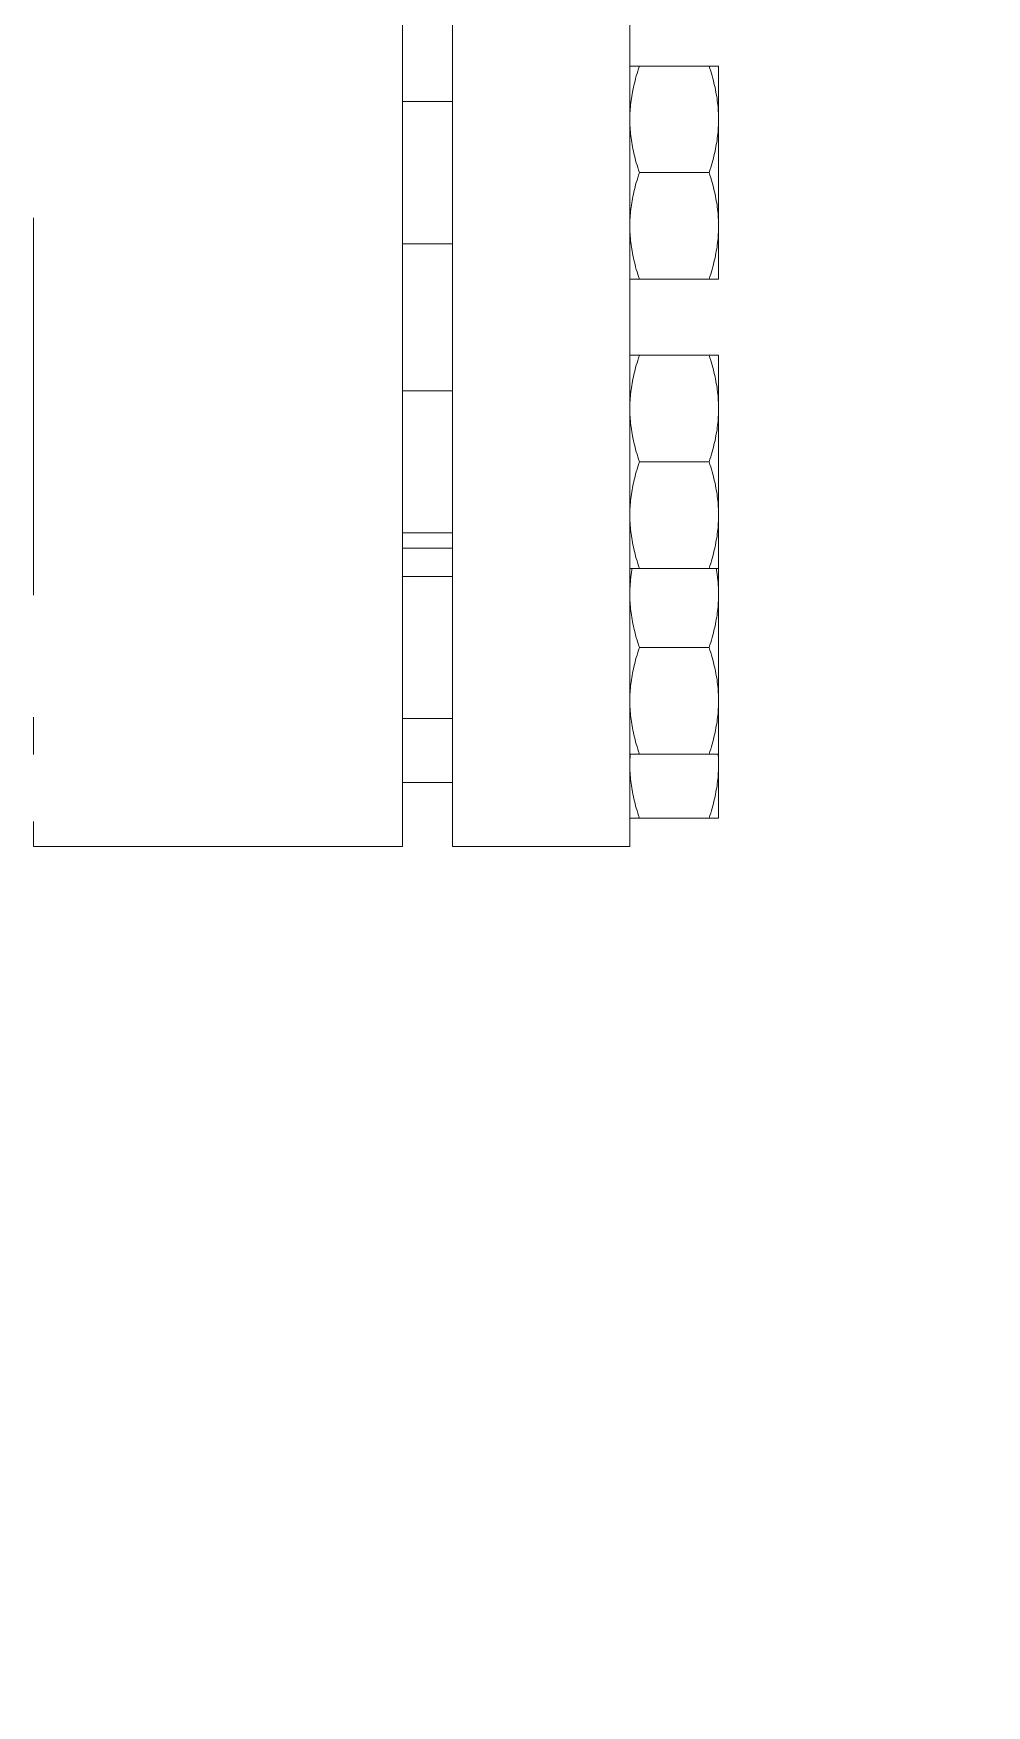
# Model space of a CAD drawing. Extents: x -965262 to 1142518, y -357520 to 71675.
# Drawn here: x -852288.3 to -852154, y -92077.8 to -91842.4 of the extents above; entities that cross this region are included whole.
import ezdxf

# ---------------------------------------------------------------- set-up
doc = ezdxf.new("R2010")
doc.units = 0
doc.header["$LTSCALE"] = 10
doc.layers.get('0').update_dxf_attribs({"linetype": 'CONTINUOUS', "lineweight": 30})
doc.layers.add('Оборудование', color=7, linetype='CONTINUOUS', lineweight=30)

msp = doc.modelspace()

# ---------------------------------------------------------------- hatches: boundary and pattern name
at = {"lineweight": 30, "true_color": 0x1b8828}
h = msp.add_hatch(color=106, dxfattribs=at)
h.dxf.hatch_style = 1
h.paths.add_polyline_path([(-851459.79, -90277.67), (-853359.79, -90277.67), (-853359.79, -94944.84), (-851459.79, -94944.84)])
h.paths.add_polyline_path([(-851559.79, -94844.84), (-853259.79, -94844.84), (-853259.79, -90344.85), (-851559.79, -90344.85)], flags=16)

# ---------------------------------------------------------------- linework, layer by layer
at = {"layer": 'Оборудование', "color": 7, "lineweight": 0}
for p, q in [((-852236.29, -91956.84, -2902.58), (-852236.29, -91550.84, -2902.58)), ((-852229.29, -91956.84, -2902.58), (-852229.29, -91550.84, -2902.58)), ((-852204.29, -91956.84, -2902.58), (-852204.29, -91550.84, -2902.58)), ((-852204.29, -91846.99, -2902.58), (-852202.95, -91846.99, -2902.58)), ((-852203.07, -91847.35, -2902.58), (-852203.18, -91847.7, -2902.58)), ((-852202.95, -91846.99, -2902.58), (-852203.07, -91847.35, -2902.58)), ((-852193.13, -91846.99, -2902.58), (-852202.95, -91846.99, -2902.58)), ((-852193.13, -91846.99, -2902.58), (-852191.79, -91846.99, -2902.58)), ((-852193.01, -91847.35, -2902.58), (-852193.13, -91846.99, -2902.58)), ((-852192.9, -91847.7, -2902.58), (-852193.01, -91847.35, -2902.58)), ((-852191.79, -91854.49, -2902.58), (-852191.79, -91846.99, -2902.58)), ((-852203.72, -91849.7, -2902.58), (-852203.79, -91850.01, -2902.58)), ((-852203.64, -91849.38, -2902.58), (-852203.72, -91849.7, -2902.58)), ((-852203.56, -91849.05, -2902.58), (-852203.64, -91849.38, -2902.58)), ((-852203.47, -91848.72, -2902.58), (-852203.56, -91849.05, -2902.58)), ((-852203.38, -91848.38, -2902.58), (-852203.47, -91848.72, -2902.58)), ((-852203.28, -91848.04, -2902.58), (-852203.38, -91848.38, -2902.58)), ((-852203.18, -91847.7, -2902.58), (-852203.28, -91848.04, -2902.58)), ((-852192.8, -91848.04, -2902.58), (-852192.9, -91847.7, -2902.58)), ((-852192.7, -91848.38, -2902.58), (-852192.8, -91848.04, -2902.58)), ((-852192.61, -91848.72, -2902.58), (-852192.7, -91848.38, -2902.58)), ((-852192.52, -91849.05, -2902.58), (-852192.61, -91848.72, -2902.58)), ((-852192.44, -91849.38, -2902.58), (-852192.52, -91849.05, -2902.58)), ((-852192.36, -91849.7, -2902.58), (-852192.44, -91849.38, -2902.58)), ((-852192.29, -91850.01, -2902.58), (-852192.36, -91849.7, -2902.58)), ((-852236.29, -91851.99, -2902.58), (-852229.29, -91851.99, -2902.58)), ((-852204.15, -91852.15, -2902.58), (-852204.18, -91852.45, -2902.58)), ((-852204.11, -91851.85, -2902.58), (-852204.15, -91852.15, -2902.58)), ((-852204.07, -91851.55, -2902.58), (-852204.11, -91851.85, -2902.58)), ((-852204.03, -91851.25, -2902.58), (-852204.07, -91851.55, -2902.58)), ((-852203.97, -91850.95, -2902.58), (-852204.03, -91851.25, -2902.58)), ((-852203.92, -91850.64, -2902.58), (-852203.97, -91850.95, -2902.58)), ((-852203.86, -91850.33, -2902.58), (-852203.92, -91850.64, -2902.58)), ((-852203.79, -91850.01, -2902.58), (-852203.86, -91850.33, -2902.58)), ((-852192.22, -91850.33, -2902.58), (-852192.29, -91850.01, -2902.58)), ((-852192.16, -91850.64, -2902.58), (-852192.22, -91850.33, -2902.58)), ((-852192.11, -91850.95, -2902.58), (-852192.16, -91850.64, -2902.58)), ((-852192.06, -91851.25, -2902.58), (-852192.11, -91850.95, -2902.58)), ((-852192.01, -91851.55, -2902.58), (-852192.06, -91851.25, -2902.58)), ((-852191.97, -91851.85, -2902.58), (-852192.01, -91851.55, -2902.58)), ((-852191.93, -91852.15, -2902.58), (-852191.97, -91851.85, -2902.58)), ((-852191.9, -91852.45, -2902.58), (-852191.93, -91852.15, -2902.58)), ((-852204.28, -91853.91, -2902.58), (-852204.29, -91854.2, -2902.58)), ((-852204.29, -91854.2, -2902.58), (-852204.29, -91854.49, -2902.58)), ((-852204.29, -91854.49, -2902.58), (-852204.29, -91854.78, -2902.58)), ((-852204.27, -91853.62, -2902.58), (-852204.28, -91853.91, -2902.58)), ((-852204.26, -91853.33, -2902.58), (-852204.27, -91853.62, -2902.58)), ((-852204.24, -91853.04, -2902.58), (-852204.26, -91853.33, -2902.58)), ((-852204.21, -91852.74, -2902.58), (-852204.24, -91853.04, -2902.58)), ((-852204.18, -91852.45, -2902.58), (-852204.21, -91852.74, -2902.58)), ((-852191.87, -91852.74, -2902.58), (-852191.9, -91852.45, -2902.58)), ((-852191.84, -91853.04, -2902.58), (-852191.87, -91852.74, -2902.58)), ((-852191.83, -91853.33, -2902.58), (-852191.84, -91853.04, -2902.58)), ((-852191.81, -91853.62, -2902.58), (-852191.83, -91853.33, -2902.58)), ((-852191.8, -91853.91, -2902.58), (-852191.81, -91853.62, -2902.58)), ((-852191.79, -91854.2, -2902.58), (-852191.8, -91853.91, -2902.58)), ((-852191.79, -91854.49, -2902.58), (-852191.79, -91854.2, -2902.58)), ((-852191.79, -91869.49, -2902.58), (-852191.79, -91854.49, -2902.58)), ((-852191.79, -91854.78, -2902.58), (-852191.79, -91854.49, -2902.58)), ((-852204.29, -91854.78, -2902.58), (-852204.28, -91855.07, -2902.58)), ((-852204.28, -91855.07, -2902.58), (-852204.27, -91855.36, -2902.58)), ((-852204.27, -91855.36, -2902.58), (-852204.26, -91855.65, -2902.58)), ((-852204.26, -91855.65, -2902.58), (-852204.24, -91855.95, -2902.58)), ((-852204.24, -91855.95, -2902.58), (-852204.21, -91856.24, -2902.58)), ((-852204.21, -91856.24, -2902.58), (-852204.18, -91856.53, -2902.58)), ((-852204.18, -91856.53, -2902.58), (-852204.15, -91856.83, -2902.58)), ((-852204.15, -91856.83, -2902.58), (-852204.11, -91857.13, -2902.58)), ((-852191.97, -91857.13, -2902.58), (-852191.93, -91856.83, -2902.58)), ((-852191.93, -91856.83, -2902.58), (-852191.9, -91856.53, -2902.58)), ((-852191.9, -91856.53, -2902.58), (-852191.87, -91856.24, -2902.58)), ((-852191.87, -91856.24, -2902.58), (-852191.84, -91855.95, -2902.58)), ((-852191.84, -91855.95, -2902.58), (-852191.83, -91855.65, -2902.58)), ((-852191.83, -91855.65, -2902.58), (-852191.81, -91855.36, -2902.58)), ((-852191.81, -91855.36, -2902.58), (-852191.8, -91855.07, -2902.58)), ((-852191.8, -91855.07, -2902.58), (-852191.79, -91854.78, -2902.58)), ((-852204.11, -91857.13, -2902.58), (-852204.07, -91857.43, -2902.58)), ((-852204.07, -91857.43, -2902.58), (-852204.03, -91857.73, -2902.58)), ((-852204.03, -91857.73, -2902.58), (-852203.97, -91858.03, -2902.58)), ((-852203.97, -91858.03, -2902.58), (-852203.92, -91858.34, -2902.58)), ((-852203.92, -91858.34, -2902.58), (-852203.86, -91858.65, -2902.58)), ((-852203.86, -91858.65, -2902.58), (-852203.79, -91858.97, -2902.58)), ((-852203.79, -91858.97, -2902.58), (-852203.72, -91859.28, -2902.58)), ((-852203.72, -91859.28, -2902.58), (-852203.64, -91859.61, -2902.58)), ((-852192.44, -91859.61, -2902.58), (-852192.36, -91859.28, -2902.58)), ((-852192.36, -91859.28, -2902.58), (-852192.29, -91858.97, -2902.58)), ((-852192.29, -91858.97, -2902.58), (-852192.22, -91858.65, -2902.58)), ((-852192.22, -91858.65, -2902.58), (-852192.16, -91858.34, -2902.58)), ((-852192.16, -91858.34, -2902.58), (-852192.11, -91858.03, -2902.58)), ((-852192.11, -91858.03, -2902.58), (-852192.06, -91857.73, -2902.58)), ((-852192.06, -91857.73, -2902.58), (-852192.01, -91857.43, -2902.58)), ((-852192.01, -91857.43, -2902.58), (-852191.97, -91857.13, -2902.58)), ((-852203.64, -91859.61, -2902.58), (-852203.56, -91859.93, -2902.58)), ((-852203.56, -91859.93, -2902.58), (-852203.47, -91860.26, -2902.58)), ((-852203.47, -91860.26, -2902.58), (-852203.38, -91860.6, -2902.58)), ((-852203.38, -91860.6, -2902.58), (-852203.28, -91860.94, -2902.58)), ((-852203.28, -91860.94, -2902.58), (-852203.18, -91861.28, -2902.58)), ((-852203.18, -91861.28, -2902.58), (-852203.07, -91861.63, -2902.58)), ((-852203.07, -91861.63, -2902.58), (-852202.95, -91861.99, -2902.58)), ((-852193.13, -91861.99, -2902.58), (-852193.01, -91861.63, -2902.58)), ((-852193.01, -91861.63, -2902.58), (-852192.9, -91861.28, -2902.58)), ((-852192.9, -91861.28, -2902.58), (-852192.8, -91860.94, -2902.58)), ((-852192.8, -91860.94, -2902.58), (-852192.7, -91860.6, -2902.58)), ((-852192.7, -91860.6, -2902.58), (-852192.61, -91860.26, -2902.58)), ((-852192.61, -91860.26, -2902.58), (-852192.52, -91859.93, -2902.58)), ((-852192.52, -91859.93, -2902.58), (-852192.44, -91859.61, -2902.58)), ((-852203.56, -91864.05, -2902.58), (-852203.64, -91864.38, -2902.58)), ((-852203.47, -91863.72, -2902.58), (-852203.56, -91864.05, -2902.58)), ((-852203.38, -91863.38, -2902.58), (-852203.47, -91863.72, -2902.58)), ((-852203.28, -91863.04, -2902.58), (-852203.38, -91863.38, -2902.58)), ((-852203.18, -91862.7, -2902.58), (-852203.28, -91863.04, -2902.58)), ((-852203.07, -91862.35, -2902.58), (-852203.18, -91862.7, -2902.58)), ((-852202.95, -91861.99, -2902.58), (-852203.07, -91862.35, -2902.58)), ((-852193.13, -91861.99, -2902.58), (-852202.95, -91861.99, -2902.58)), ((-852193.01, -91862.35, -2902.58), (-852193.13, -91861.99, -2902.58)), ((-852192.9, -91862.7, -2902.58), (-852193.01, -91862.35, -2902.58)), ((-852192.8, -91863.04, -2902.58), (-852192.9, -91862.7, -2902.58)), ((-852192.7, -91863.38, -2902.58), (-852192.8, -91863.04, -2902.58)), ((-852192.61, -91863.72, -2902.58), (-852192.7, -91863.38, -2902.58)), ((-852192.52, -91864.05, -2902.58), (-852192.61, -91863.72, -2902.58)), ((-852192.44, -91864.38, -2902.58), (-852192.52, -91864.05, -2902.58)), ((-852204.03, -91866.25, -2902.58), (-852204.07, -91866.55, -2902.58)), ((-852203.97, -91865.95, -2902.58), (-852204.03, -91866.25, -2902.58)), ((-852203.92, -91865.64, -2902.58), (-852203.97, -91865.95, -2902.58)), ((-852203.86, -91865.33, -2902.58), (-852203.92, -91865.64, -2902.58)), ((-852203.79, -91865.01, -2902.58), (-852203.86, -91865.33, -2902.58)), ((-852203.72, -91864.7, -2902.58), (-852203.79, -91865.01, -2902.58)), ((-852203.64, -91864.38, -2902.58), (-852203.72, -91864.7, -2902.58)), ((-852192.36, -91864.7, -2902.58), (-852192.44, -91864.38, -2902.58)), ((-852192.29, -91865.01, -2902.58), (-852192.36, -91864.7, -2902.58)), ((-852192.22, -91865.33, -2902.58), (-852192.29, -91865.01, -2902.58)), ((-852192.16, -91865.64, -2902.58), (-852192.22, -91865.33, -2902.58)), ((-852192.11, -91865.95, -2902.58), (-852192.16, -91865.64, -2902.58)), ((-852192.06, -91866.25, -2902.58), (-852192.11, -91865.95, -2902.58)), ((-852192.01, -91866.55, -2902.58), (-852192.06, -91866.25, -2902.58)), ((-852288.29, -91921.46, -2902.58), (-852288.29, -91868.35, -2902.58)), ((-852204.27, -91868.62, -2902.58), (-852204.28, -91868.91, -2902.58)), ((-852204.26, -91868.33, -2902.58), (-852204.27, -91868.62, -2902.58)), ((-852204.24, -91868.04, -2902.58), (-852204.26, -91868.33, -2902.58)), ((-852204.21, -91867.74, -2902.58), (-852204.24, -91868.04, -2902.58)), ((-852204.18, -91867.45, -2902.58), (-852204.21, -91867.74, -2902.58)), ((-852204.15, -91867.15, -2902.58), (-852204.18, -91867.45, -2902.58)), ((-852204.11, -91866.85, -2902.58), (-852204.15, -91867.15, -2902.58)), ((-852204.07, -91866.55, -2902.58), (-852204.11, -91866.85, -2902.58)), ((-852191.97, -91866.85, -2902.58), (-852192.01, -91866.55, -2902.58)), ((-852191.93, -91867.15, -2902.58), (-852191.97, -91866.85, -2902.58)), ((-852191.9, -91867.45, -2902.58), (-852191.93, -91867.15, -2902.58)), ((-852191.87, -91867.74, -2902.58), (-852191.9, -91867.45, -2902.58)), ((-852191.84, -91868.04, -2902.58), (-852191.87, -91867.74, -2902.58)), ((-852191.83, -91868.33, -2902.58), (-852191.84, -91868.04, -2902.58)), ((-852191.81, -91868.62, -2902.58), (-852191.83, -91868.33, -2902.58)), ((-852191.8, -91868.91, -2902.58), (-852191.81, -91868.62, -2902.58)), ((-852204.28, -91868.91, -2902.58), (-852204.29, -91869.2, -2902.58)), ((-852204.29, -91869.2, -2902.58), (-852204.29, -91869.49, -2902.58)), ((-852204.29, -91869.49, -2902.58), (-852204.29, -91869.78, -2902.58)), ((-852204.29, -91869.78, -2902.58), (-852204.28, -91870.07, -2902.58)), ((-852204.28, -91870.07, -2902.58), (-852204.27, -91870.36, -2902.58)), ((-852204.27, -91870.36, -2902.58), (-852204.26, -91870.65, -2902.58)), ((-852204.26, -91870.65, -2902.58), (-852204.24, -91870.95, -2902.58)), ((-852204.24, -91870.95, -2902.58), (-852204.21, -91871.24, -2902.58)), ((-852191.87, -91871.24, -2902.58), (-852191.84, -91870.95, -2902.58)), ((-852191.84, -91870.95, -2902.58), (-852191.83, -91870.65, -2902.58)), ((-852191.83, -91870.65, -2902.58), (-852191.81, -91870.36, -2902.58)), ((-852191.81, -91870.36, -2902.58), (-852191.8, -91870.07, -2902.58)), ((-852191.79, -91869.2, -2902.58), (-852191.8, -91868.91, -2902.58)), ((-852191.8, -91870.07, -2902.58), (-852191.79, -91869.78, -2902.58)), ((-852191.79, -91869.49, -2902.58), (-852191.79, -91869.2, -2902.58)), ((-852191.79, -91876.99, -2902.58), (-852191.79, -91869.49, -2902.58)), ((-852191.79, -91869.78, -2902.58), (-852191.79, -91869.49, -2902.58)), ((-852236.29, -91871.99, -2902.58), (-852229.29, -91871.99, -2902.58)), ((-852204.21, -91871.24, -2902.58), (-852204.18, -91871.53, -2902.58)), ((-852204.18, -91871.53, -2902.58), (-852204.15, -91871.83, -2902.58)), ((-852204.15, -91871.83, -2902.58), (-852204.11, -91872.13, -2902.58)), ((-852204.11, -91872.13, -2902.58), (-852204.07, -91872.43, -2902.58)), ((-852204.07, -91872.43, -2902.58), (-852204.03, -91872.73, -2902.58)), ((-852204.03, -91872.73, -2902.58), (-852203.97, -91873.03, -2902.58)), ((-852203.97, -91873.03, -2902.58), (-852203.92, -91873.34, -2902.58)), ((-852203.92, -91873.34, -2902.58), (-852203.86, -91873.65, -2902.58)), ((-852192.22, -91873.65, -2902.58), (-852192.16, -91873.34, -2902.58)), ((-852192.16, -91873.34, -2902.58), (-852192.11, -91873.03, -2902.58)), ((-852192.11, -91873.03, -2902.58), (-852192.06, -91872.73, -2902.58)), ((-852192.06, -91872.73, -2902.58), (-852192.01, -91872.43, -2902.58)), ((-852192.01, -91872.43, -2902.58), (-852191.97, -91872.13, -2902.58)), ((-852191.97, -91872.13, -2902.58), (-852191.93, -91871.83, -2902.58)), ((-852191.93, -91871.83, -2902.58), (-852191.9, -91871.53, -2902.58)), ((-852191.9, -91871.53, -2902.58), (-852191.87, -91871.24, -2902.58)), ((-852203.86, -91873.65, -2902.58), (-852203.79, -91873.97, -2902.58)), ((-852203.79, -91873.97, -2902.58), (-852203.72, -91874.28, -2902.58)), ((-852203.72, -91874.28, -2902.58), (-852203.64, -91874.61, -2902.58)), ((-852203.64, -91874.61, -2902.58), (-852203.56, -91874.93, -2902.58)), ((-852203.56, -91874.93, -2902.58), (-852203.47, -91875.26, -2902.58)), ((-852203.47, -91875.26, -2902.58), (-852203.38, -91875.6, -2902.58)), ((-852203.38, -91875.6, -2902.58), (-852203.28, -91875.94, -2902.58)), ((-852192.8, -91875.94, -2902.58), (-852192.7, -91875.6, -2902.58)), ((-852192.7, -91875.6, -2902.58), (-852192.61, -91875.26, -2902.58)), ((-852192.61, -91875.26, -2902.58), (-852192.52, -91874.93, -2902.58)), ((-852192.52, -91874.93, -2902.58), (-852192.44, -91874.61, -2902.58)), ((-852192.44, -91874.61, -2902.58), (-852192.36, -91874.28, -2902.58)), ((-852192.36, -91874.28, -2902.58), (-852192.29, -91873.97, -2902.58)), ((-852192.29, -91873.97, -2902.58), (-852192.22, -91873.65, -2902.58)), ((-852202.95, -91876.99, -2902.58), (-852204.29, -91876.99, -2902.58)), ((-852203.28, -91875.94, -2902.58), (-852203.18, -91876.28, -2902.58)), ((-852203.18, -91876.28, -2902.58), (-852203.07, -91876.63, -2902.58)), ((-852203.07, -91876.63, -2902.58), (-852202.95, -91876.99, -2902.58)), ((-852193.13, -91876.99, -2902.58), (-852202.95, -91876.99, -2902.58)), ((-852193.13, -91876.99, -2902.58), (-852193.01, -91876.63, -2902.58)), ((-852191.79, -91876.99, -2902.58), (-852193.13, -91876.99, -2902.58)), ((-852193.01, -91876.63, -2902.58), (-852192.9, -91876.28, -2902.58)), ((-852192.9, -91876.28, -2902.58), (-852192.8, -91875.94, -2902.58)), ((-852204.29, -91887.7, -2902.58), (-852202.95, -91887.7, -2902.58)), ((-852203.56, -91889.76, -2902.58), (-852203.64, -91890.08, -2902.58)), ((-852203.47, -91889.43, -2902.58), (-852203.56, -91889.76, -2902.58)), ((-852203.38, -91889.09, -2902.58), (-852203.47, -91889.43, -2902.58)), ((-852203.28, -91888.75, -2902.58), (-852203.38, -91889.09, -2902.58)), ((-852203.18, -91888.41, -2902.58), (-852203.28, -91888.75, -2902.58)), ((-852203.07, -91888.05, -2902.58), (-852203.18, -91888.41, -2902.58)), ((-852202.95, -91887.7, -2902.58), (-852203.07, -91888.05, -2902.58)), ((-852193.13, -91887.7, -2902.58), (-852202.95, -91887.7, -2902.58)), ((-852193.13, -91887.7, -2902.58), (-852191.79, -91887.7, -2902.58)), ((-852193.01, -91888.05, -2902.58), (-852193.13, -91887.7, -2902.58)), ((-852192.9, -91888.41, -2902.58), (-852193.01, -91888.05, -2902.58)), ((-852192.8, -91888.75, -2902.58), (-852192.9, -91888.41, -2902.58)), ((-852192.7, -91889.09, -2902.58), (-852192.8, -91888.75, -2902.58)), ((-852192.61, -91889.43, -2902.58), (-852192.7, -91889.09, -2902.58)), ((-852192.52, -91889.76, -2902.58), (-852192.61, -91889.43, -2902.58)), ((-852192.44, -91890.08, -2902.58), (-852192.52, -91889.76, -2902.58)), ((-852191.79, -91895.2, -2902.58), (-852191.79, -91887.7, -2902.58)), ((-852204.07, -91892.26, -2902.58), (-852204.11, -91892.56, -2902.58)), ((-852204.03, -91891.96, -2902.58), (-852204.07, -91892.26, -2902.58)), ((-852203.97, -91891.65, -2902.58), (-852204.03, -91891.96, -2902.58)), ((-852203.92, -91891.35, -2902.58), (-852203.97, -91891.65, -2902.58)), ((-852203.86, -91891.03, -2902.58), (-852203.92, -91891.35, -2902.58)), ((-852203.79, -91890.72, -2902.58), (-852203.86, -91891.03, -2902.58)), ((-852203.72, -91890.4, -2902.58), (-852203.79, -91890.72, -2902.58)), ((-852203.64, -91890.08, -2902.58), (-852203.72, -91890.4, -2902.58)), ((-852192.36, -91890.4, -2902.58), (-852192.44, -91890.08, -2902.58)), ((-852192.29, -91890.72, -2902.58), (-852192.36, -91890.4, -2902.58)), ((-852192.22, -91891.03, -2902.58), (-852192.29, -91890.72, -2902.58)), ((-852192.16, -91891.35, -2902.58), (-852192.22, -91891.03, -2902.58)), ((-852192.11, -91891.65, -2902.58), (-852192.16, -91891.35, -2902.58)), ((-852192.06, -91891.96, -2902.58), (-852192.11, -91891.65, -2902.58)), ((-852192.01, -91892.26, -2902.58), (-852192.06, -91891.96, -2902.58)), ((-852191.97, -91892.56, -2902.58), (-852192.01, -91892.26, -2902.58)), ((-852236.29, -91892.7, -2902.58), (-852229.29, -91892.7, -2902.58)), ((-852204.28, -91894.62, -2902.58), (-852204.29, -91894.91, -2902.58)), ((-852204.27, -91894.33, -2902.58), (-852204.28, -91894.62, -2902.58)), ((-852204.26, -91894.03, -2902.58), (-852204.27, -91894.33, -2902.58)), ((-852204.24, -91893.74, -2902.58), (-852204.26, -91894.03, -2902.58)), ((-852204.21, -91893.45, -2902.58), (-852204.24, -91893.74, -2902.58)), ((-852204.18, -91893.15, -2902.58), (-852204.21, -91893.45, -2902.58)), ((-852204.15, -91892.86, -2902.58), (-852204.18, -91893.15, -2902.58)), ((-852204.11, -91892.56, -2902.58), (-852204.15, -91892.86, -2902.58)), ((-852191.93, -91892.86, -2902.58), (-852191.97, -91892.56, -2902.58)), ((-852191.9, -91893.15, -2902.58), (-852191.93, -91892.86, -2902.58)), ((-852191.87, -91893.45, -2902.58), (-852191.9, -91893.15, -2902.58)), ((-852191.84, -91893.74, -2902.58), (-852191.87, -91893.45, -2902.58)), ((-852191.83, -91894.03, -2902.58), (-852191.84, -91893.74, -2902.58)), ((-852191.81, -91894.33, -2902.58), (-852191.83, -91894.03, -2902.58)), ((-852191.8, -91894.62, -2902.58), (-852191.81, -91894.33, -2902.58)), ((-852191.79, -91894.91, -2902.58), (-852191.8, -91894.62, -2902.58)), ((-852204.29, -91894.91, -2902.58), (-852204.29, -91895.2, -2902.58)), ((-852204.29, -91895.2, -2902.58), (-852204.29, -91895.49, -2902.58)), ((-852204.29, -91895.49, -2902.58), (-852204.28, -91895.78, -2902.58)), ((-852204.28, -91895.78, -2902.58), (-852204.27, -91896.07, -2902.58)), ((-852204.27, -91896.07, -2902.58), (-852204.26, -91896.36, -2902.58)), ((-852204.26, -91896.36, -2902.58), (-852204.24, -91896.65, -2902.58)), ((-852204.24, -91896.65, -2902.58), (-852204.21, -91896.95, -2902.58)), ((-852204.21, -91896.95, -2902.58), (-852204.18, -91897.24, -2902.58)), ((-852191.9, -91897.24, -2902.58), (-852191.87, -91896.95, -2902.58)), ((-852191.87, -91896.95, -2902.58), (-852191.84, -91896.65, -2902.58)), ((-852191.84, -91896.65, -2902.58), (-852191.83, -91896.36, -2902.58)), ((-852191.83, -91896.36, -2902.58), (-852191.81, -91896.07, -2902.58)), ((-852191.81, -91896.07, -2902.58), (-852191.8, -91895.78, -2902.58)), ((-852191.8, -91895.78, -2902.58), (-852191.79, -91895.49, -2902.58)), ((-852191.79, -91895.2, -2902.58), (-852191.79, -91894.91, -2902.58)), ((-852191.79, -91910.2, -2902.58), (-852191.79, -91895.2, -2902.58)), ((-852191.79, -91895.49, -2902.58), (-852191.79, -91895.2, -2902.58)), ((-852204.18, -91897.24, -2902.58), (-852204.15, -91897.54, -2902.58)), ((-852204.15, -91897.54, -2902.58), (-852204.11, -91897.83, -2902.58)), ((-852204.11, -91897.83, -2902.58), (-852204.07, -91898.13, -2902.58)), ((-852204.07, -91898.13, -2902.58), (-852204.03, -91898.44, -2902.58)), ((-852204.03, -91898.44, -2902.58), (-852203.97, -91898.74, -2902.58)), ((-852203.97, -91898.74, -2902.58), (-852203.92, -91899.05, -2902.58)), ((-852203.92, -91899.05, -2902.58), (-852203.86, -91899.36, -2902.58)), ((-852203.86, -91899.36, -2902.58), (-852203.79, -91899.67, -2902.58)), ((-852192.29, -91899.67, -2902.58), (-852192.22, -91899.36, -2902.58)), ((-852192.22, -91899.36, -2902.58), (-852192.16, -91899.05, -2902.58)), ((-852192.16, -91899.05, -2902.58), (-852192.11, -91898.74, -2902.58)), ((-852192.11, -91898.74, -2902.58), (-852192.06, -91898.44, -2902.58)), ((-852192.06, -91898.44, -2902.58), (-852192.01, -91898.13, -2902.58)), ((-852192.01, -91898.13, -2902.58), (-852191.97, -91897.83, -2902.58)), ((-852191.97, -91897.83, -2902.58), (-852191.93, -91897.54, -2902.58)), ((-852191.93, -91897.54, -2902.58), (-852191.9, -91897.24, -2902.58)), ((-852203.79, -91899.67, -2902.58), (-852203.72, -91899.99, -2902.58)), ((-852203.72, -91899.99, -2902.58), (-852203.64, -91900.31, -2902.58)), ((-852203.64, -91900.31, -2902.58), (-852203.56, -91900.64, -2902.58)), ((-852203.56, -91900.64, -2902.58), (-852203.47, -91900.97, -2902.58)), ((-852203.47, -91900.97, -2902.58), (-852203.38, -91901.3, -2902.58)), ((-852203.38, -91901.3, -2902.58), (-852203.28, -91901.64, -2902.58)), ((-852203.28, -91901.64, -2902.58), (-852203.18, -91901.99, -2902.58)), ((-852192.9, -91901.99, -2902.58), (-852192.8, -91901.64, -2902.58)), ((-852192.8, -91901.64, -2902.58), (-852192.7, -91901.3, -2902.58)), ((-852192.7, -91901.3, -2902.58), (-852192.61, -91900.97, -2902.58)), ((-852192.61, -91900.97, -2902.58), (-852192.52, -91900.64, -2902.58)), ((-852192.52, -91900.64, -2902.58), (-852192.44, -91900.31, -2902.58)), ((-852192.44, -91900.31, -2902.58), (-852192.36, -91899.99, -2902.58)), ((-852192.36, -91899.99, -2902.58), (-852192.29, -91899.67, -2902.58)), ((-852203.38, -91904.09, -2902.58), (-852203.47, -91904.43, -2902.58)), ((-852203.28, -91903.75, -2902.58), (-852203.38, -91904.09, -2902.58)), ((-852203.18, -91903.41, -2902.58), (-852203.28, -91903.75, -2902.58)), ((-852203.18, -91901.99, -2902.58), (-852203.07, -91902.34, -2902.58)), ((-852203.07, -91903.05, -2902.58), (-852203.18, -91903.41, -2902.58)), ((-852203.07, -91902.34, -2902.58), (-852202.95, -91902.7, -2902.58)), ((-852202.95, -91902.7, -2902.58), (-852203.07, -91903.05, -2902.58)), ((-852193.13, -91902.7, -2902.58), (-852202.95, -91902.7, -2902.58)), ((-852193.13, -91902.7, -2902.58), (-852193.01, -91902.34, -2902.58)), ((-852193.01, -91903.05, -2902.58), (-852193.13, -91902.7, -2902.58)), ((-852193.01, -91902.34, -2902.58), (-852192.9, -91901.99, -2902.58)), ((-852192.9, -91903.41, -2902.58), (-852193.01, -91903.05, -2902.58)), ((-852192.8, -91903.75, -2902.58), (-852192.9, -91903.41, -2902.58)), ((-852192.7, -91904.09, -2902.58), (-852192.8, -91903.75, -2902.58)), ((-852192.61, -91904.43, -2902.58), (-852192.7, -91904.09, -2902.58)), ((-852203.92, -91906.35, -2902.58), (-852203.97, -91906.65, -2902.58)), ((-852203.86, -91906.03, -2902.58), (-852203.92, -91906.35, -2902.58)), ((-852203.79, -91905.72, -2902.58), (-852203.86, -91906.03, -2902.58)), ((-852203.72, -91905.4, -2902.58), (-852203.79, -91905.72, -2902.58)), ((-852203.64, -91905.08, -2902.58), (-852203.72, -91905.4, -2902.58)), ((-852203.56, -91904.76, -2902.58), (-852203.64, -91905.08, -2902.58)), ((-852203.47, -91904.43, -2902.58), (-852203.56, -91904.76, -2902.58)), ((-852192.52, -91904.76, -2902.58), (-852192.61, -91904.43, -2902.58)), ((-852192.44, -91905.08, -2902.58), (-852192.52, -91904.76, -2902.58)), ((-852192.36, -91905.4, -2902.58), (-852192.44, -91905.08, -2902.58)), ((-852192.29, -91905.72, -2902.58), (-852192.36, -91905.4, -2902.58)), ((-852192.22, -91906.03, -2902.58), (-852192.29, -91905.72, -2902.58)), ((-852192.16, -91906.35, -2902.58), (-852192.22, -91906.03, -2902.58)), ((-852192.11, -91906.65, -2902.58), (-852192.16, -91906.35, -2902.58)), ((-852204.24, -91908.74, -2902.58), (-852204.26, -91909.03, -2902.58)), ((-852204.21, -91908.45, -2902.58), (-852204.24, -91908.74, -2902.58)), ((-852204.18, -91908.15, -2902.58), (-852204.21, -91908.45, -2902.58)), ((-852204.15, -91907.86, -2902.58), (-852204.18, -91908.15, -2902.58)), ((-852204.11, -91907.56, -2902.58), (-852204.15, -91907.86, -2902.58)), ((-852204.07, -91907.26, -2902.58), (-852204.11, -91907.56, -2902.58)), ((-852204.03, -91906.96, -2902.58), (-852204.07, -91907.26, -2902.58)), ((-852203.97, -91906.65, -2902.58), (-852204.03, -91906.96, -2902.58)), ((-852192.06, -91906.96, -2902.58), (-852192.11, -91906.65, -2902.58)), ((-852192.01, -91907.26, -2902.58), (-852192.06, -91906.96, -2902.58)), ((-852191.97, -91907.56, -2902.58), (-852192.01, -91907.26, -2902.58)), ((-852191.93, -91907.86, -2902.58), (-852191.97, -91907.56, -2902.58)), ((-852191.9, -91908.15, -2902.58), (-852191.93, -91907.86, -2902.58)), ((-852191.87, -91908.45, -2902.58), (-852191.9, -91908.15, -2902.58)), ((-852191.84, -91908.74, -2902.58), (-852191.87, -91908.45, -2902.58)), ((-852191.83, -91909.03, -2902.58), (-852191.84, -91908.74, -2902.58)), ((-852204.28, -91909.62, -2902.58), (-852204.29, -91909.91, -2902.58)), ((-852204.29, -91909.91, -2902.58), (-852204.29, -91910.2, -2902.58)), ((-852204.29, -91910.2, -2902.58), (-852204.29, -91910.49, -2902.58)), ((-852204.29, -91910.49, -2902.58), (-852204.28, -91910.78, -2902.58)), ((-852204.27, -91909.33, -2902.58), (-852204.28, -91909.62, -2902.58)), ((-852204.28, -91910.78, -2902.58), (-852204.27, -91911.07, -2902.58)), ((-852204.26, -91909.03, -2902.58), (-852204.27, -91909.33, -2902.58)), ((-852204.27, -91911.07, -2902.58), (-852204.26, -91911.36, -2902.58)), ((-852191.81, -91909.33, -2902.58), (-852191.83, -91909.03, -2902.58)), ((-852191.83, -91911.36, -2902.58), (-852191.81, -91911.07, -2902.58)), ((-852191.8, -91909.62, -2902.58), (-852191.81, -91909.33, -2902.58)), ((-852191.81, -91911.07, -2902.58), (-852191.8, -91910.78, -2902.58)), ((-852191.79, -91909.91, -2902.58), (-852191.8, -91909.62, -2902.58)), ((-852191.8, -91910.78, -2902.58), (-852191.79, -91910.49, -2902.58)), ((-852191.79, -91910.2, -2902.58), (-852191.79, -91909.91, -2902.58)), ((-852191.79, -91917.7, -2902.58), (-852191.79, -91910.2, -2902.58)), ((-852191.79, -91910.49, -2902.58), (-852191.79, -91910.2, -2902.58)), ((-852236.29, -91912.7, -2902.58), (-852229.29, -91912.7, -2902.58)), ((-852204.26, -91911.36, -2902.58), (-852204.24, -91911.65, -2902.58)), ((-852204.24, -91911.65, -2902.58), (-852204.21, -91911.95, -2902.58)), ((-852204.21, -91911.95, -2902.58), (-852204.18, -91912.24, -2902.58)), ((-852204.18, -91912.24, -2902.58), (-852204.15, -91912.54, -2902.58)), ((-852204.15, -91912.54, -2902.58), (-852204.11, -91912.83, -2902.58)), ((-852204.11, -91912.83, -2902.58), (-852204.07, -91913.13, -2902.58)), ((-852204.07, -91913.13, -2902.58), (-852204.03, -91913.44, -2902.58)), ((-852204.03, -91913.44, -2902.58), (-852203.97, -91913.74, -2902.58)), ((-852192.11, -91913.74, -2902.58), (-852192.06, -91913.44, -2902.58)), ((-852192.06, -91913.44, -2902.58), (-852192.01, -91913.13, -2902.58)), ((-852192.01, -91913.13, -2902.58), (-852191.97, -91912.83, -2902.58)), ((-852191.97, -91912.83, -2902.58), (-852191.93, -91912.54, -2902.58)), ((-852191.93, -91912.54, -2902.58), (-852191.9, -91912.24, -2902.58)), ((-852191.9, -91912.24, -2902.58), (-852191.87, -91911.95, -2902.58)), ((-852191.87, -91911.95, -2902.58), (-852191.84, -91911.65, -2902.58)), ((-852191.84, -91911.65, -2902.58), (-852191.83, -91911.36, -2902.58)), ((-852236.29, -91914.84, -2902.58), (-852229.29, -91914.84, -2902.58)), ((-852203.97, -91913.74, -2902.58), (-852203.92, -91914.05, -2902.58)), ((-852203.92, -91914.05, -2902.58), (-852203.86, -91914.36, -2902.58)), ((-852203.86, -91914.36, -2902.58), (-852203.79, -91914.67, -2902.58)), ((-852203.79, -91914.67, -2902.58), (-852203.72, -91914.99, -2902.58)), ((-852203.72, -91914.99, -2902.58), (-852203.64, -91915.31, -2902.58)), ((-852203.64, -91915.31, -2902.58), (-852203.56, -91915.64, -2902.58)), ((-852203.56, -91915.64, -2902.58), (-852203.47, -91915.97, -2902.58)), ((-852192.61, -91915.97, -2902.58), (-852192.52, -91915.64, -2902.58)), ((-852192.52, -91915.64, -2902.58), (-852192.44, -91915.31, -2902.58)), ((-852192.44, -91915.31, -2902.58), (-852192.36, -91914.99, -2902.58)), ((-852192.36, -91914.99, -2902.58), (-852192.29, -91914.67, -2902.58)), ((-852192.29, -91914.67, -2902.58), (-852192.22, -91914.36, -2902.58)), ((-852192.22, -91914.36, -2902.58), (-852192.16, -91914.05, -2902.58)), ((-852192.16, -91914.05, -2902.58), (-852192.11, -91913.74, -2902.58)), ((-852202.95, -91917.7, -2902.58), (-852204.29, -91917.7, -2902.58)), ((-852204.04, -91918.17, -2902.58), (-852204.06, -91918.32, -2902.58)), ((-852204.01, -91918.01, -2902.58), (-852204.04, -91918.17, -2902.58)), ((-852203.99, -91917.85, -2902.58), (-852204.01, -91918.01, -2902.58)), ((-852203.96, -91917.7, -2902.58), (-852203.99, -91917.85, -2902.58)), ((-852203.47, -91915.97, -2902.58), (-852203.38, -91916.3, -2902.58)), ((-852203.38, -91916.3, -2902.58), (-852203.28, -91916.64, -2902.58)), ((-852203.28, -91916.64, -2902.58), (-852203.18, -91916.99, -2902.58)), ((-852203.18, -91916.99, -2902.58), (-852203.07, -91917.34, -2902.58)), ((-852203.07, -91917.34, -2902.58), (-852202.95, -91917.7, -2902.58)), ((-852193.13, -91917.7, -2902.58), (-852202.95, -91917.7, -2902.58)), ((-852193.13, -91917.7, -2902.58), (-852193.01, -91917.34, -2902.58)), ((-852191.79, -91917.7, -2902.58), (-852193.13, -91917.7, -2902.58)), ((-852193.01, -91917.34, -2902.58), (-852192.9, -91916.99, -2902.58)), ((-852192.9, -91916.99, -2902.58), (-852192.8, -91916.64, -2902.58)), ((-852192.8, -91916.64, -2902.58), (-852192.7, -91916.3, -2902.58)), ((-852192.7, -91916.3, -2902.58), (-852192.61, -91915.97, -2902.58)), ((-852192.1, -91917.85, -2902.58), (-852192.12, -91917.7, -2902.58)), ((-852192.07, -91918.01, -2902.58), (-852192.1, -91917.85, -2902.58)), ((-852192.04, -91918.17, -2902.58), (-852192.07, -91918.01, -2902.58)), ((-852192.02, -91918.32, -2902.58), (-852192.04, -91918.17, -2902.58)), ((-852191.79, -91921.33, -2902.58), (-852191.79, -91917.7, -2902.58)), ((-852236.29, -91918.83, -2902.58), (-852229.29, -91918.83, -2902.58)), ((-852204.27, -91920.44, -2902.58), (-852204.28, -91920.59, -2902.58)), ((-852204.28, -91920.59, -2902.58), (-852204.28, -91920.74, -2902.58)), ((-852204.26, -91920.29, -2902.58), (-852204.27, -91920.44, -2902.58)), ((-852204.25, -91920.14, -2902.58), (-852204.26, -91920.29, -2902.58)), ((-852204.24, -91919.99, -2902.58), (-852204.25, -91920.14, -2902.58)), ((-852204.23, -91919.84, -2902.58), (-852204.24, -91919.99, -2902.58)), ((-852204.22, -91919.69, -2902.58), (-852204.23, -91919.84, -2902.58)), ((-852204.21, -91919.54, -2902.58), (-852204.22, -91919.69, -2902.58)), ((-852204.19, -91919.39, -2902.58), (-852204.21, -91919.54, -2902.58)), ((-852204.18, -91919.24, -2902.58), (-852204.19, -91919.39, -2902.58)), ((-852204.16, -91919.09, -2902.58), (-852204.18, -91919.24, -2902.58)), ((-852204.14, -91918.93, -2902.58), (-852204.16, -91919.09, -2902.58)), ((-852204.13, -91918.78, -2902.58), (-852204.14, -91918.93, -2902.58)), ((-852204.11, -91918.63, -2902.58), (-852204.13, -91918.78, -2902.58)), ((-852204.08, -91918.47, -2902.58), (-852204.11, -91918.63, -2902.58)), ((-852204.06, -91918.32, -2902.58), (-852204.08, -91918.47, -2902.58)), ((-852192, -91918.47, -2902.58), (-852192.02, -91918.32, -2902.58)), ((-852191.98, -91918.63, -2902.58), (-852192, -91918.47, -2902.58)), ((-852191.96, -91918.78, -2902.58), (-852191.98, -91918.63, -2902.58)), ((-852191.94, -91918.93, -2902.58), (-852191.96, -91918.78, -2902.58)), ((-852191.92, -91919.09, -2902.58), (-852191.94, -91918.93, -2902.58)), ((-852191.9, -91919.24, -2902.58), (-852191.92, -91919.09, -2902.58)), ((-852191.89, -91919.39, -2902.58), (-852191.9, -91919.24, -2902.58)), ((-852191.87, -91919.54, -2902.58), (-852191.89, -91919.39, -2902.58)), ((-852191.86, -91919.69, -2902.58), (-852191.87, -91919.54, -2902.58)), ((-852191.85, -91919.84, -2902.58), (-852191.86, -91919.69, -2902.58)), ((-852191.84, -91919.99, -2902.58), (-852191.85, -91919.84, -2902.58)), ((-852191.83, -91920.14, -2902.58), (-852191.84, -91919.99, -2902.58)), ((-852191.82, -91920.29, -2902.58), (-852191.83, -91920.14, -2902.58)), ((-852191.81, -91920.44, -2902.58), (-852191.82, -91920.29, -2902.58)), ((-852191.8, -91920.59, -2902.58), (-852191.81, -91920.44, -2902.58)), ((-852191.8, -91920.74, -2902.58), (-852191.8, -91920.59, -2902.58)), ((-852204.28, -91920.74, -2902.58), (-852204.29, -91920.89, -2902.58)), ((-852204.29, -91920.89, -2902.58), (-852204.29, -91921.04, -2902.58)), ((-852204.29, -91921.04, -2902.58), (-852204.29, -91921.18, -2902.58)), ((-852204.29, -91921.18, -2902.58), (-852204.29, -91921.33, -2902.58)), ((-852204.29, -91921.33, -2902.58), (-852204.29, -91921.62, -2902.58)), ((-852204.29, -91921.62, -2902.58), (-852204.28, -91921.91, -2902.58)), ((-852204.28, -91921.91, -2902.58), (-852204.27, -91922.2, -2902.58)), ((-852204.27, -91922.2, -2902.58), (-852204.26, -91922.49, -2902.58)), ((-852204.26, -91922.49, -2902.58), (-852204.24, -91922.79, -2902.58)), ((-852204.24, -91922.79, -2902.58), (-852204.21, -91923.08, -2902.58)), ((-852191.87, -91923.08, -2902.58), (-852191.84, -91922.79, -2902.58)), ((-852191.84, -91922.79, -2902.58), (-852191.83, -91922.49, -2902.58)), ((-852191.83, -91922.49, -2902.58), (-852191.81, -91922.2, -2902.58)), ((-852191.81, -91922.2, -2902.58), (-852191.8, -91921.91, -2902.58)), ((-852191.8, -91920.89, -2902.58), (-852191.8, -91920.74, -2902.58)), ((-852191.79, -91921.04, -2902.58), (-852191.8, -91920.89, -2902.58)), ((-852191.8, -91921.91, -2902.58), (-852191.79, -91921.62, -2902.58)), ((-852191.79, -91921.18, -2902.58), (-852191.79, -91921.04, -2902.58)), ((-852191.79, -91921.33, -2902.58), (-852191.79, -91921.18, -2902.58)), ((-852191.79, -91936.33, -2902.58), (-852191.79, -91921.33, -2902.58)), ((-852191.79, -91921.62, -2902.58), (-852191.79, -91921.33, -2902.58)), ((-852204.21, -91923.08, -2902.58), (-852204.18, -91923.38, -2902.58)), ((-852204.18, -91923.38, -2902.58), (-852204.15, -91923.67, -2902.58)), ((-852204.15, -91923.67, -2902.58), (-852204.11, -91923.97, -2902.58)), ((-852204.11, -91923.97, -2902.58), (-852204.07, -91924.27, -2902.58)), ((-852204.07, -91924.27, -2902.58), (-852204.03, -91924.57, -2902.58)), ((-852204.03, -91924.57, -2902.58), (-852203.97, -91924.88, -2902.58)), ((-852203.97, -91924.88, -2902.58), (-852203.92, -91925.18, -2902.58)), ((-852203.92, -91925.18, -2902.58), (-852203.86, -91925.49, -2902.58)), ((-852192.22, -91925.49, -2902.58), (-852192.16, -91925.18, -2902.58)), ((-852192.16, -91925.18, -2902.58), (-852192.11, -91924.88, -2902.58)), ((-852192.11, -91924.88, -2902.58), (-852192.06, -91924.57, -2902.58)), ((-852192.06, -91924.57, -2902.58), (-852192.01, -91924.27, -2902.58)), ((-852192.01, -91924.27, -2902.58), (-852191.97, -91923.97, -2902.58)), ((-852191.97, -91923.97, -2902.58), (-852191.93, -91923.67, -2902.58)), ((-852191.93, -91923.67, -2902.58), (-852191.9, -91923.38, -2902.58)), ((-852191.9, -91923.38, -2902.58), (-852191.87, -91923.08, -2902.58)), ((-852203.86, -91925.49, -2902.58), (-852203.79, -91925.81, -2902.58)), ((-852203.79, -91925.81, -2902.58), (-852203.72, -91926.13, -2902.58)), ((-852203.72, -91926.13, -2902.58), (-852203.64, -91926.45, -2902.58)), ((-852203.64, -91926.45, -2902.58), (-852203.56, -91926.77, -2902.58)), ((-852203.56, -91926.77, -2902.58), (-852203.47, -91927.1, -2902.58)), ((-852203.47, -91927.1, -2902.58), (-852203.38, -91927.44, -2902.58)), ((-852203.38, -91927.44, -2902.58), (-852203.28, -91927.78, -2902.58)), ((-852192.8, -91927.78, -2902.58), (-852192.7, -91927.44, -2902.58)), ((-852192.7, -91927.44, -2902.58), (-852192.61, -91927.1, -2902.58)), ((-852192.61, -91927.1, -2902.58), (-852192.52, -91926.77, -2902.58)), ((-852192.52, -91926.77, -2902.58), (-852192.44, -91926.45, -2902.58)), ((-852192.44, -91926.45, -2902.58), (-852192.36, -91926.13, -2902.58)), ((-852192.36, -91926.13, -2902.58), (-852192.29, -91925.81, -2902.58)), ((-852192.29, -91925.81, -2902.58), (-852192.22, -91925.49, -2902.58)), ((-852203.28, -91929.89, -2902.58), (-852203.38, -91930.23, -2902.58)), ((-852203.28, -91927.78, -2902.58), (-852203.18, -91928.12, -2902.58)), ((-852203.18, -91929.54, -2902.58), (-852203.28, -91929.89, -2902.58)), ((-852203.18, -91928.12, -2902.58), (-852203.07, -91928.47, -2902.58)), ((-852203.07, -91929.19, -2902.58), (-852203.18, -91929.54, -2902.58)), ((-852203.07, -91928.47, -2902.58), (-852202.95, -91928.83, -2902.58)), ((-852202.95, -91928.83, -2902.58), (-852203.07, -91929.19, -2902.58)), ((-852193.13, -91928.83, -2902.58), (-852202.95, -91928.83, -2902.58)), ((-852193.13, -91928.83, -2902.58), (-852193.01, -91928.47, -2902.58)), ((-852193.01, -91929.19, -2902.58), (-852193.13, -91928.83, -2902.58)), ((-852193.01, -91928.47, -2902.58), (-852192.9, -91928.12, -2902.58)), ((-852192.9, -91929.54, -2902.58), (-852193.01, -91929.19, -2902.58)), ((-852192.9, -91928.12, -2902.58), (-852192.8, -91927.78, -2902.58)), ((-852192.8, -91929.89, -2902.58), (-852192.9, -91929.54, -2902.58)), ((-852192.7, -91930.23, -2902.58), (-852192.8, -91929.89, -2902.58)), ((-852203.86, -91932.17, -2902.58), (-852203.92, -91932.48, -2902.58)), ((-852203.79, -91931.86, -2902.58), (-852203.86, -91932.17, -2902.58)), ((-852203.72, -91931.54, -2902.58), (-852203.79, -91931.86, -2902.58)), ((-852203.64, -91931.22, -2902.58), (-852203.72, -91931.54, -2902.58)), ((-852203.56, -91930.89, -2902.58), (-852203.64, -91931.22, -2902.58)), ((-852203.47, -91930.56, -2902.58), (-852203.56, -91930.89, -2902.58)), ((-852203.38, -91930.23, -2902.58), (-852203.47, -91930.56, -2902.58)), ((-852192.61, -91930.56, -2902.58), (-852192.7, -91930.23, -2902.58)), ((-852192.52, -91930.89, -2902.58), (-852192.61, -91930.56, -2902.58)), ((-852192.44, -91931.22, -2902.58), (-852192.52, -91930.89, -2902.58)), ((-852192.36, -91931.54, -2902.58), (-852192.44, -91931.22, -2902.58)), ((-852192.29, -91931.86, -2902.58), (-852192.36, -91931.54, -2902.58)), ((-852192.22, -91932.17, -2902.58), (-852192.29, -91931.86, -2902.58)), ((-852192.16, -91932.48, -2902.58), (-852192.22, -91932.17, -2902.58)), ((-852204.21, -91934.58, -2902.58), (-852204.24, -91934.88, -2902.58)), ((-852204.18, -91934.29, -2902.58), (-852204.21, -91934.58, -2902.58)), ((-852204.15, -91933.99, -2902.58), (-852204.18, -91934.29, -2902.58)), ((-852204.11, -91933.7, -2902.58), (-852204.15, -91933.99, -2902.58)), ((-852204.07, -91933.4, -2902.58), (-852204.11, -91933.7, -2902.58)), ((-852204.03, -91933.09, -2902.58), (-852204.07, -91933.4, -2902.58)), ((-852203.97, -91932.79, -2902.58), (-852204.03, -91933.09, -2902.58)), ((-852203.92, -91932.48, -2902.58), (-852203.97, -91932.79, -2902.58)), ((-852192.11, -91932.79, -2902.58), (-852192.16, -91932.48, -2902.58)), ((-852192.06, -91933.09, -2902.58), (-852192.11, -91932.79, -2902.58)), ((-852192.01, -91933.4, -2902.58), (-852192.06, -91933.09, -2902.58)), ((-852191.97, -91933.7, -2902.58), (-852192.01, -91933.4, -2902.58)), ((-852191.93, -91933.99, -2902.58), (-852191.97, -91933.7, -2902.58)), ((-852191.9, -91934.29, -2902.58), (-852191.93, -91933.99, -2902.58)), ((-852191.87, -91934.58, -2902.58), (-852191.9, -91934.29, -2902.58)), ((-852191.84, -91934.88, -2902.58), (-852191.87, -91934.58, -2902.58)), ((-852204.28, -91935.75, -2902.58), (-852204.29, -91936.04, -2902.58)), ((-852204.29, -91936.04, -2902.58), (-852204.29, -91936.33, -2902.58)), ((-852204.29, -91936.33, -2902.58), (-852204.29, -91936.62, -2902.58)), ((-852204.29, -91936.62, -2902.58), (-852204.28, -91936.91, -2902.58)), ((-852204.27, -91935.46, -2902.58), (-852204.28, -91935.75, -2902.58)), ((-852204.28, -91936.91, -2902.58), (-852204.27, -91937.2, -2902.58)), ((-852204.26, -91935.17, -2902.58), (-852204.27, -91935.46, -2902.58)), ((-852204.24, -91934.88, -2902.58), (-852204.26, -91935.17, -2902.58)), ((-852191.83, -91935.17, -2902.58), (-852191.84, -91934.88, -2902.58)), ((-852191.81, -91935.46, -2902.58), (-852191.83, -91935.17, -2902.58)), ((-852191.8, -91935.75, -2902.58), (-852191.81, -91935.46, -2902.58)), ((-852191.81, -91937.2, -2902.58), (-852191.8, -91936.91, -2902.58)), ((-852191.79, -91936.04, -2902.58), (-852191.8, -91935.75, -2902.58)), ((-852191.8, -91936.91, -2902.58), (-852191.79, -91936.62, -2902.58)), ((-852191.79, -91936.33, -2902.58), (-852191.79, -91936.04, -2902.58)), ((-852191.79, -91943.83, -2902.58), (-852191.79, -91936.33, -2902.58)), ((-852191.79, -91936.62, -2902.58), (-852191.79, -91936.33, -2902.58)), ((-852288.29, -91943.9, -2902.58), (-852288.29, -91938.66, -2902.58)), ((-852236.29, -91938.83, -2902.58), (-852229.29, -91938.83, -2902.58)), ((-852204.27, -91937.2, -2902.58), (-852204.26, -91937.49, -2902.58)), ((-852204.26, -91937.49, -2902.58), (-852204.24, -91937.79, -2902.58)), ((-852204.24, -91937.79, -2902.58), (-852204.21, -91938.08, -2902.58)), ((-852204.21, -91938.08, -2902.58), (-852204.18, -91938.38, -2902.58)), ((-852204.18, -91938.38, -2902.58), (-852204.15, -91938.67, -2902.58)), ((-852204.15, -91938.67, -2902.58), (-852204.11, -91938.97, -2902.58)), ((-852204.11, -91938.97, -2902.58), (-852204.07, -91939.27, -2902.58)), ((-852204.07, -91939.27, -2902.58), (-852204.03, -91939.57, -2902.58)), ((-852192.06, -91939.57, -2902.58), (-852192.01, -91939.27, -2902.58)), ((-852192.01, -91939.27, -2902.58), (-852191.97, -91938.97, -2902.58)), ((-852191.97, -91938.97, -2902.58), (-852191.93, -91938.67, -2902.58)), ((-852191.93, -91938.67, -2902.58), (-852191.9, -91938.38, -2902.58)), ((-852191.9, -91938.38, -2902.58), (-852191.87, -91938.08, -2902.58)), ((-852191.87, -91938.08, -2902.58), (-852191.84, -91937.79, -2902.58)), ((-852191.84, -91937.79, -2902.58), (-852191.83, -91937.49, -2902.58)), ((-852191.83, -91937.49, -2902.58), (-852191.81, -91937.2, -2902.58)), ((-852204.03, -91939.57, -2902.58), (-852203.97, -91939.88, -2902.58)), ((-852203.97, -91939.88, -2902.58), (-852203.92, -91940.18, -2902.58)), ((-852203.92, -91940.18, -2902.58), (-852203.86, -91940.49, -2902.58)), ((-852203.86, -91940.49, -2902.58), (-852203.79, -91940.81, -2902.58)), ((-852203.79, -91940.81, -2902.58), (-852203.72, -91941.13, -2902.58)), ((-852203.72, -91941.13, -2902.58), (-852203.64, -91941.45, -2902.58)), ((-852203.64, -91941.45, -2902.58), (-852203.56, -91941.77, -2902.58)), ((-852203.56, -91941.77, -2902.58), (-852203.47, -91942.1, -2902.58)), ((-852192.61, -91942.1, -2902.58), (-852192.52, -91941.77, -2902.58)), ((-852192.52, -91941.77, -2902.58), (-852192.44, -91941.45, -2902.58)), ((-852192.44, -91941.45, -2902.58), (-852192.36, -91941.13, -2902.58)), ((-852192.36, -91941.13, -2902.58), (-852192.29, -91940.81, -2902.58)), ((-852192.29, -91940.81, -2902.58), (-852192.22, -91940.49, -2902.58)), ((-852192.22, -91940.49, -2902.58), (-852192.16, -91940.18, -2902.58)), ((-852192.16, -91940.18, -2902.58), (-852192.11, -91939.88, -2902.58)), ((-852192.11, -91939.88, -2902.58), (-852192.06, -91939.57, -2902.58)), ((-852202.95, -91943.83, -2902.58), (-852204.29, -91943.83, -2902.58)), ((-852204.24, -91943.96, -2902.58), (-852204.25, -91944.02, -2902.58)), ((-852204.25, -91944.02, -2902.58), (-852204.25, -91944.08, -2902.58)), ((-852204.25, -91944.08, -2902.58), (-852204.25, -91944.15, -2902.58)), ((-852204.23, -91943.83, -2902.58), (-852204.24, -91943.9, -2902.58)), ((-852204.24, -91943.9, -2902.58), (-852204.24, -91943.96, -2902.58)), ((-852203.47, -91942.1, -2902.58), (-852203.38, -91942.44, -2902.58)), ((-852203.38, -91942.44, -2902.58), (-852203.28, -91942.78, -2902.58)), ((-852203.28, -91942.78, -2902.58), (-852203.18, -91943.12, -2902.58)), ((-852203.18, -91943.12, -2902.58), (-852203.07, -91943.47, -2902.58)), ((-852203.07, -91943.47, -2902.58), (-852202.95, -91943.83, -2902.58)), ((-852193.13, -91943.83, -2902.58), (-852202.95, -91943.83, -2902.58)), ((-852193.13, -91943.83, -2902.58), (-852193.01, -91943.47, -2902.58)), ((-852191.79, -91943.83, -2902.58), (-852193.13, -91943.83, -2902.58)), ((-852193.01, -91943.47, -2902.58), (-852192.9, -91943.12, -2902.58)), ((-852192.9, -91943.12, -2902.58), (-852192.8, -91942.78, -2902.58)), ((-852192.8, -91942.78, -2902.58), (-852192.7, -91942.44, -2902.58)), ((-852192.7, -91942.44, -2902.58), (-852192.61, -91942.1, -2902.58)), ((-852191.84, -91943.9, -2902.58), (-852191.85, -91943.83, -2902.58)), ((-852191.84, -91943.96, -2902.58), (-852191.84, -91943.9, -2902.58)), ((-852191.84, -91944.02, -2902.58), (-852191.84, -91943.96, -2902.58)), ((-852191.83, -91944.08, -2902.58), (-852191.84, -91944.02, -2902.58)), ((-852191.83, -91944.15, -2902.58), (-852191.83, -91944.08, -2902.58)), ((-852191.79, -91945.34, -2902.58), (-852191.79, -91943.83, -2902.58)), ((-852204.28, -91944.84, -2902.58), (-852204.29, -91944.9, -2902.58)), ((-852204.29, -91944.9, -2902.58), (-852204.29, -91944.96, -2902.58)), ((-852204.29, -91944.96, -2902.58), (-852204.29, -91945.03, -2902.58)), ((-852204.29, -91945.03, -2902.58), (-852204.29, -91945.09, -2902.58)), ((-852204.29, -91945.09, -2902.58), (-852204.29, -91945.15, -2902.58)), ((-852204.29, -91945.15, -2902.58), (-852204.29, -91945.21, -2902.58)), ((-852204.29, -91945.21, -2902.58), (-852204.29, -91945.28, -2902.58)), ((-852204.29, -91945.28, -2902.58), (-852204.29, -91945.34, -2902.58)), ((-852204.29, -91945.34, -2902.58), (-852204.29, -91945.63, -2902.58)), ((-852204.29, -91945.63, -2902.58), (-852204.28, -91945.92, -2902.58)), ((-852204.27, -91944.52, -2902.58), (-852204.28, -91944.59, -2902.58)), ((-852204.28, -91944.59, -2902.58), (-852204.28, -91944.65, -2902.58)), ((-852204.28, -91944.65, -2902.58), (-852204.28, -91944.71, -2902.58)), ((-852204.28, -91944.71, -2902.58), (-852204.28, -91944.77, -2902.58)), ((-852204.28, -91944.77, -2902.58), (-852204.28, -91944.84, -2902.58)), ((-852204.28, -91945.92, -2902.58), (-852204.27, -91946.21, -2902.58)), ((-852204.26, -91944.34, -2902.58), (-852204.27, -91944.4, -2902.58)), ((-852204.27, -91944.4, -2902.58), (-852204.27, -91944.46, -2902.58)), ((-852204.27, -91944.46, -2902.58), (-852204.27, -91944.52, -2902.58)), ((-852204.27, -91946.21, -2902.58), (-852204.26, -91946.5, -2902.58)), ((-852204.25, -91944.15, -2902.58), (-852204.26, -91944.21, -2902.58)), ((-852204.26, -91944.21, -2902.58), (-852204.26, -91944.27, -2902.58)), ((-852204.26, -91944.27, -2902.58), (-852204.26, -91944.34, -2902.58)), ((-852191.82, -91944.21, -2902.58), (-852191.83, -91944.15, -2902.58)), ((-852191.83, -91946.5, -2902.58), (-852191.81, -91946.21, -2902.58)), ((-852191.82, -91944.27, -2902.58), (-852191.82, -91944.21, -2902.58)), ((-852191.82, -91944.34, -2902.58), (-852191.82, -91944.27, -2902.58)), ((-852191.81, -91944.4, -2902.58), (-852191.82, -91944.34, -2902.58)), ((-852191.81, -91944.46, -2902.58), (-852191.81, -91944.4, -2902.58)), ((-852191.81, -91944.52, -2902.58), (-852191.81, -91944.46, -2902.58)), ((-852191.81, -91944.59, -2902.58), (-852191.81, -91944.52, -2902.58)), ((-852191.8, -91944.65, -2902.58), (-852191.81, -91944.59, -2902.58)), ((-852191.81, -91946.21, -2902.58), (-852191.8, -91945.92, -2902.58)), ((-852191.8, -91944.71, -2902.58), (-852191.8, -91944.65, -2902.58)), ((-852191.8, -91944.77, -2902.58), (-852191.8, -91944.71, -2902.58)), ((-852191.8, -91944.84, -2902.58), (-852191.8, -91944.77, -2902.58)), ((-852191.8, -91944.9, -2902.58), (-852191.8, -91944.84, -2902.58)), ((-852191.79, -91944.96, -2902.58), (-852191.8, -91944.9, -2902.58)), ((-852191.8, -91945.92, -2902.58), (-852191.79, -91945.63, -2902.58)), ((-852191.79, -91945.03, -2902.58), (-852191.79, -91944.96, -2902.58)), ((-852191.79, -91945.09, -2902.58), (-852191.79, -91945.03, -2902.58)), ((-852191.79, -91945.15, -2902.58), (-852191.79, -91945.09, -2902.58)), ((-852191.79, -91945.21, -2902.58), (-852191.79, -91945.15, -2902.58)), ((-852191.79, -91945.28, -2902.58), (-852191.79, -91945.21, -2902.58)), ((-852191.79, -91945.34, -2902.58), (-852191.79, -91945.28, -2902.58)), ((-852191.79, -91952.84, -2902.58), (-852191.79, -91945.34, -2902.58)), ((-852191.79, -91945.63, -2902.58), (-852191.79, -91945.34, -2902.58)), ((-852236.29, -91947.84, -2902.58), (-852229.29, -91947.84, -2902.58)), ((-852204.26, -91946.5, -2902.58), (-852204.24, -91946.79, -2902.58)), ((-852204.24, -91946.79, -2902.58), (-852204.21, -91947.09, -2902.58)), ((-852204.21, -91947.09, -2902.58), (-852204.18, -91947.38, -2902.58)), ((-852204.18, -91947.38, -2902.58), (-852204.15, -91947.68, -2902.58)), ((-852204.15, -91947.68, -2902.58), (-852204.11, -91947.98, -2902.58)), ((-852204.11, -91947.98, -2902.58), (-852204.07, -91948.28, -2902.58)), ((-852204.07, -91948.28, -2902.58), (-852204.03, -91948.58, -2902.58)), ((-852204.03, -91948.58, -2902.58), (-852203.97, -91948.88, -2902.58)), ((-852192.11, -91948.88, -2902.58), (-852192.06, -91948.58, -2902.58)), ((-852192.06, -91948.58, -2902.58), (-852192.01, -91948.28, -2902.58)), ((-852192.01, -91948.28, -2902.58), (-852191.97, -91947.98, -2902.58)), ((-852191.97, -91947.98, -2902.58), (-852191.93, -91947.68, -2902.58)), ((-852191.93, -91947.68, -2902.58), (-852191.9, -91947.38, -2902.58)), ((-852191.9, -91947.38, -2902.58), (-852191.87, -91947.09, -2902.58)), ((-852191.87, -91947.09, -2902.58), (-852191.84, -91946.79, -2902.58)), ((-852191.84, -91946.79, -2902.58), (-852191.83, -91946.5, -2902.58)), ((-852203.97, -91948.88, -2902.58), (-852203.92, -91949.19, -2902.58)), ((-852203.92, -91949.19, -2902.58), (-852203.86, -91949.5, -2902.58)), ((-852203.86, -91949.5, -2902.58), (-852203.79, -91949.81, -2902.58)), ((-852203.79, -91949.81, -2902.58), (-852203.72, -91950.13, -2902.58)), ((-852203.72, -91950.13, -2902.58), (-852203.64, -91950.45, -2902.58)), ((-852203.64, -91950.45, -2902.58), (-852203.56, -91950.78, -2902.58)), ((-852203.56, -91950.78, -2902.58), (-852203.47, -91951.11, -2902.58)), ((-852203.47, -91951.11, -2902.58), (-852203.38, -91951.44, -2902.58)), ((-852192.7, -91951.44, -2902.58), (-852192.61, -91951.11, -2902.58)), ((-852192.61, -91951.11, -2902.58), (-852192.52, -91950.78, -2902.58)), ((-852192.52, -91950.78, -2902.58), (-852192.44, -91950.45, -2902.58)), ((-852192.44, -91950.45, -2902.58), (-852192.36, -91950.13, -2902.58)), ((-852192.36, -91950.13, -2902.58), (-852192.29, -91949.81, -2902.58)), ((-852192.29, -91949.81, -2902.58), (-852192.22, -91949.5, -2902.58)), ((-852192.22, -91949.5, -2902.58), (-852192.16, -91949.19, -2902.58)), ((-852192.16, -91949.19, -2902.58), (-852192.11, -91948.88, -2902.58)), ((-852288.29, -91956.84, -2902.58), (-852288.29, -91953.33, -2902.58)), ((-852202.95, -91952.84, -2902.58), (-852204.29, -91952.84, -2902.58)), ((-852203.38, -91951.44, -2902.58), (-852203.28, -91951.78, -2902.58)), ((-852203.28, -91951.78, -2902.58), (-852203.18, -91952.13, -2902.58)), ((-852203.18, -91952.13, -2902.58), (-852203.07, -91952.48, -2902.58)), ((-852203.07, -91952.48, -2902.58), (-852202.95, -91952.84, -2902.58)), ((-852193.13, -91952.84, -2902.58), (-852202.95, -91952.84, -2902.58)), ((-852193.13, -91952.84, -2902.58), (-852193.01, -91952.48, -2902.58)), ((-852191.79, -91952.84, -2902.58), (-852193.13, -91952.84, -2902.58)), ((-852193.01, -91952.48, -2902.58), (-852192.9, -91952.13, -2902.58)), ((-852192.9, -91952.13, -2902.58), (-852192.8, -91951.78, -2902.58)), ((-852192.8, -91951.78, -2902.58), (-852192.7, -91951.44, -2902.58)), ((-852288.29, -91956.84, -2902.58), (-852236.29, -91956.84, -2902.58)), ((-852229.29, -91956.84, -2902.58), (-852204.29, -91956.84, -2902.58))]:
    msp.add_line(p, q, dxfattribs=at)

doc.saveas('drawing.dxf')
